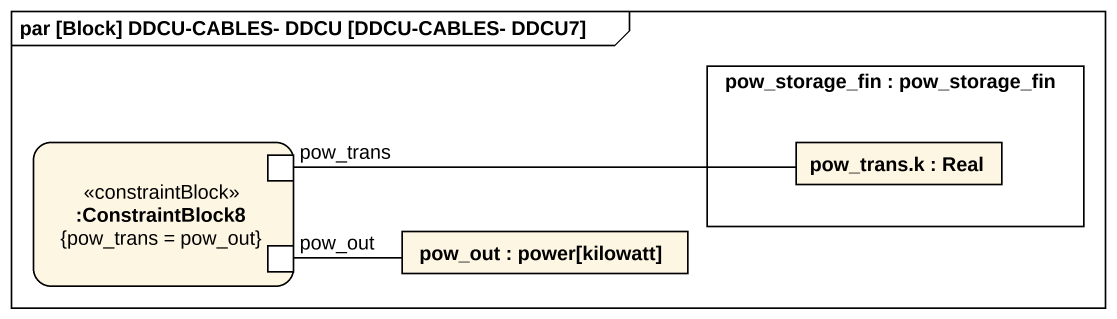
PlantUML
@startuml
mainframe par [Block] DDCU-CABLES- DDCU [DDCU-CABLES- DDCU7]
rectangle "pow_storage_fin : pow_storage_fin" as pow_storage_fin {
  rectangle "pow_trans.k : Real" as pow_trans_k
}
rectangle ":ConstraintBlock8\n{pow_trans = pow_out}" as ConstraintBlock8 <<constraintBlock>> {
  port pow_trans
  port pow_out
}
rectangle "pow_out : power[kilowatt]" as pow_out_2
pow_trans -right- pow_trans_k
pow_out -right- pow_out_2
@enduml
